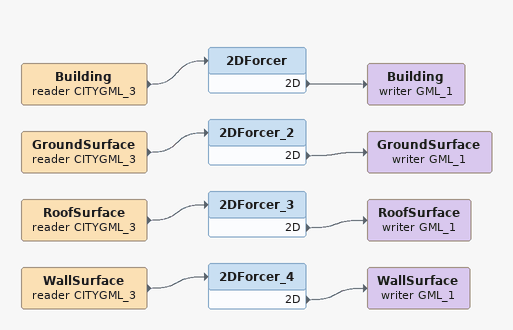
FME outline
Building (reader CITYGML_3)
    -> 2DForcer
2DForcer
    2D -> Building (writer GML_1)
Building (writer GML_1)
GroundSurface (reader CITYGML_3)
    -> 2DForcer_2
2DForcer_2
    2D -> GroundSurface (writer GML_1)
GroundSurface (writer GML_1)
RoofSurface (reader CITYGML_3)
    -> 2DForcer_3
2DForcer_3
    2D -> RoofSurface (writer GML_1)
RoofSurface (writer GML_1)
WallSurface (reader CITYGML_3)
    -> 2DForcer_4
2DForcer_4
    2D -> WallSurface (writer GML_1)
WallSurface (writer GML_1)
